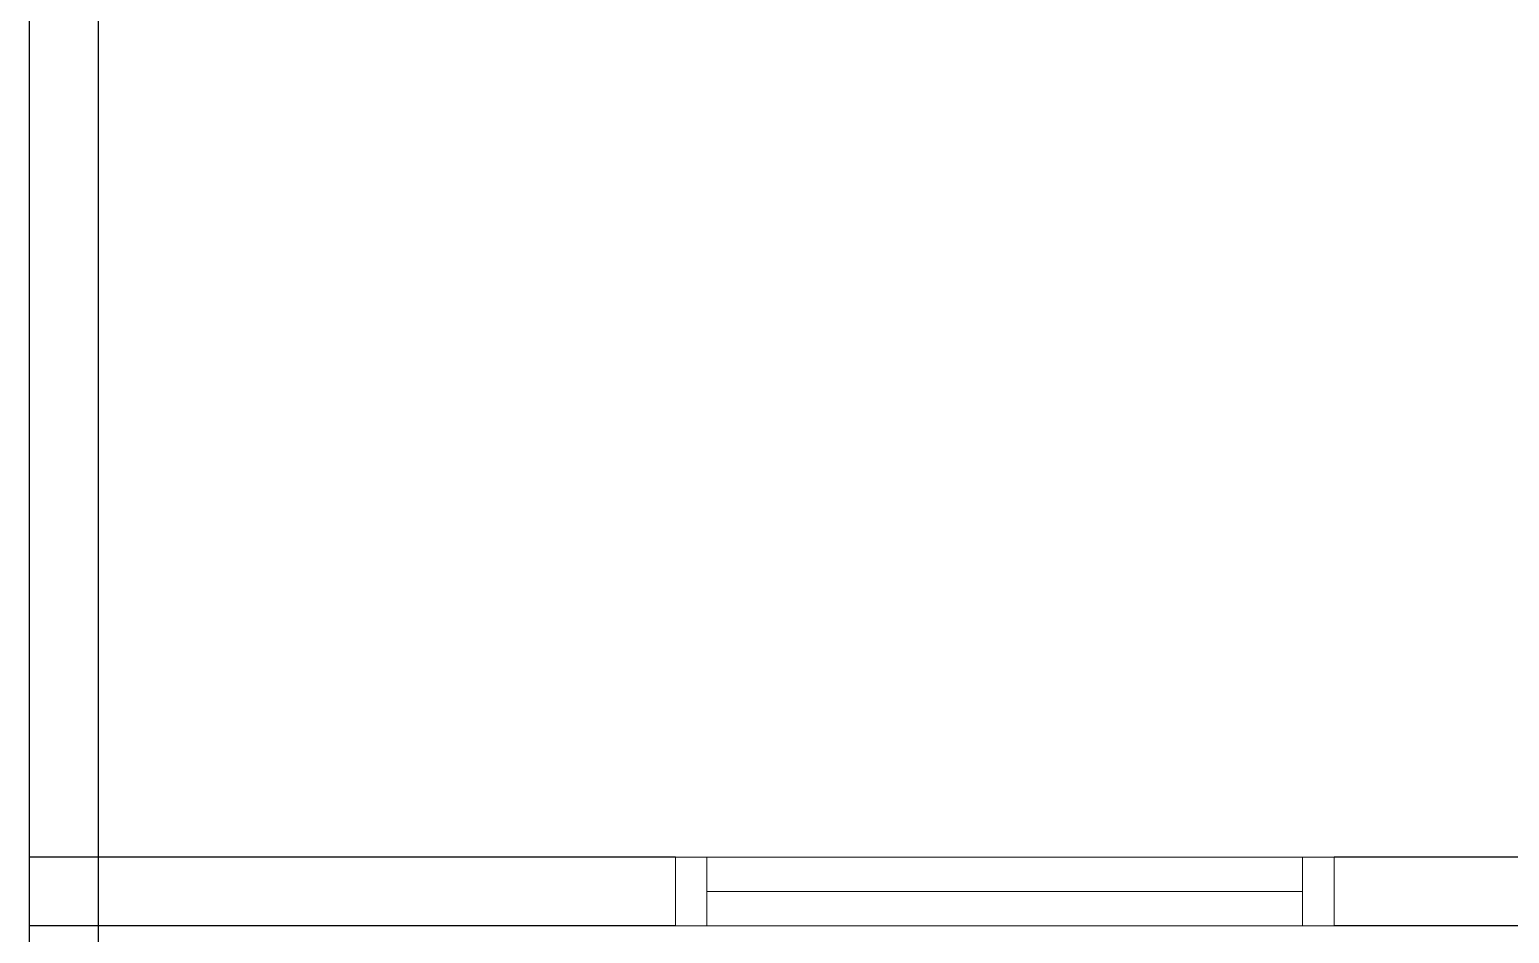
# Model space of a CAD drawing. Header units: inches. Extents: x 14 to 94880, y -4 to 65361.
# Drawn here: x 21105 to 23465, y 50632 to 52073 of the extents above; entities that cross this region are included whole.
import ezdxf

# ---------------------------------------------------------------- set-up
doc = ezdxf.new("R2010")
doc.units = ezdxf.units.IN
doc.header["$MEASUREMENT"] = 0
doc.layers.add('partition', color=8, linetype='Continuous')
doc.layers.add('WIN', color=8, linetype='Continuous', lineweight=18)

msp = doc.modelspace()

# ---------------------------------------------------------------- linework, layer by layer
at = {"layer": 'partition'}
for p, q in [((21105.2, 49813.4), (21105.2, 53123.4)), ((21215.2, 49813.4), (21215.2, 53123.4)), ((22135.2, 50753.4), (21105.2, 50753.4)), ((24085.2, 50753.4), (23185.2, 50753.4)), ((21215.2, 50643.4), (21105.2, 50643.4)), ((22135.2, 50643.4), (21105.2, 50643.4)), ((24085.2, 50643.4), (23185.2, 50643.4))]:
    msp.add_line(p, q, dxfattribs=at)
at = {"layer": 'WIN'}
for p, q in [((23185.2, 50753.4), (22135.2, 50753.4)), ((23135.2, 50698.4), (22185.2, 50698.4)), ((23185.2, 50643.4), (22135.2, 50643.4))]:
    msp.add_line(p, q, dxfattribs=at)
for points in [[(22135.2, 50753.4), (22135.2, 50643.4), (22185.2, 50643.4), (22185.2, 50753.4)], [(23135.2, 50753.4), (23135.2, 50643.4), (23185.2, 50643.4), (23185.2, 50753.4)]]:
    msp.add_lwpolyline(points, close=True, dxfattribs=at)

doc.saveas('drawing.dxf')
